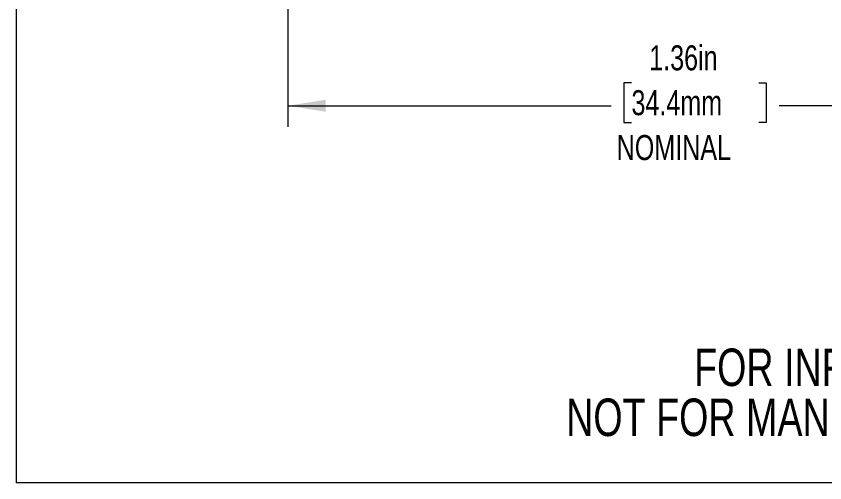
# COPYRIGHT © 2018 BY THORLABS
# Model space of a CAD drawing. Header units: inches. Extents: x 0.1 to 10.9, y 0 to 8.5.
# Drawn here: x 0.062 to 2.755, y 0.036 to 1.59 of the extents above; entities that cross this region are included whole.
import ezdxf

# ---------------------------------------------------------------- set-up
doc = ezdxf.new("R2010")
doc.units = ezdxf.units.IN
doc.header["$MEASUREMENT"] = 0
doc.styles.add('SLDTEXTSTYLE0', font='TXT', dxfattribs={"width": 0.75})
doc.dimstyles.new('SLDDIMSTYLE3', dxfattribs={"dimtxt": 0.083333, "dimasz": 0.125, "dimexe": 0, "dimexo": 0.0625, "dimgap": 0.020833, "dimtad": 0, "dimtih": 1, "dimtoh": 1, "dimlfac": 0.5, "dimrnd": 1e-09, "dimzin": 12, "dimdsep": 46, "dimtxsty": 'SLDTEXTSTYLE0', "dimsah": 1, "dimcen": 0.09, "dimadec": 0, "dimazin": 3, "dimtfac": 1, "dimtofl": 0, "dimtmove": 0, "dimatfit": 3, "dimfxl": 1, "dimfrac": 2, "dimtolj": 1, "dimtzin": 12, "dimarcsym": 0})

# ---------------------------------------------------------------- blocks, each defined once
blk = doc.blocks.new('SW_NOTE_4')
at = {"color": 0, "linetype": 'Continuous', "lineweight": 0, "char_height": 0.125, "attachment_point": 2, "style": 'SLDTEXTSTYLE0'}
for s, insert in [('FOR INFORMATION ONLY', (0.9863, 0.1611)), ('NOT FOR MANUFACTURING PURPOSES', (0.9991, -0.0055))]:
    blk.add_mtext(s, dxfattribs=dict(at, insert=insert))
blk = doc.blocks.new('_D_4')
at = {"color": 8, "linetype": 'Continuous', "lineweight": 18}
for p, q in [((0.9672, 2.3317), (0.9672, 1.222)), ((3.6781, 2.3417), (3.6781, 1.222)), ((2.1108, 1.3688), (2.0854, 1.3688)), ((2.0854, 1.3688), (2.0854, 1.2364)), ((2.5346, 1.3688), (2.5599, 1.3688)), ((2.5599, 1.3688), (2.5599, 1.2364)), ((0.9672, 1.292), (2.0432, 1.292)), ((3.6781, 1.292), (2.6022, 1.292)), ((2.0854, 1.2364), (2.1108, 1.2364)), ((2.5599, 1.2364), (2.5346, 1.2364))]:
    blk.add_line(p, q, dxfattribs=at)
for points in [[(0.9672, 1.292), (1.0922, 1.272), (1.0922, 1.312)], [(3.6781, 1.292), (3.5531, 1.312), (3.5531, 1.272)]]:
    blk.add_solid(points, dxfattribs=at)
at = {"color": 8, "linetype": 'Continuous', "lineweight": 18, "char_height": 0.08333, "attachment_point": 1, "style": 'SLDTEXTSTYLE0'}
for s, insert in [('1.36in', (2.17, 1.4932)), ('34.4mm', (2.1108, 1.3439)), ('NOMINAL', (2.0616, 1.1945))]:
    blk.add_mtext(s, dxfattribs=dict(at, insert=insert))

msp = doc.modelspace()

# ---------------------------------------------------------------- linework, layer by layer
at = {"color": 7, "linetype": 'Continuous', "lineweight": 18}
for p in [(0.0622, 8.4506), (10.9445, 0.0356)]:
    msp.add_line(p, (0.0622, 0.0356), dxfattribs=at)

# ---------------------------------------------------------------- block references
at = {"color": 7, "linetype": 'Continuous', "lineweight": 0}
msp.add_blockref('SW_NOTE_4', (2.1097, 0.322), dxfattribs=at)

# ---------------------------------------------------------------- dimensions: what is measured, and where the dimension line sits
at = {"color": 8, "linetype": 'Continuous', "lineweight": 18}
dim = msp.add_linear_dim(base=(3.6781, 1.292), p1=(0.9672, 2.3817), p2=(3.6781, 2.3917), text='<>\\PNOMINAL', dimstyle='SLDDIMSTYLE3', dxfattribs=at)
dim.commit()
dim.dimension.update_dxf_attribs({"geometry": '_D_4', "text_midpoint": (2.3227, 1.292), "dimtype": 160})

doc.saveas('drawing.dxf')
